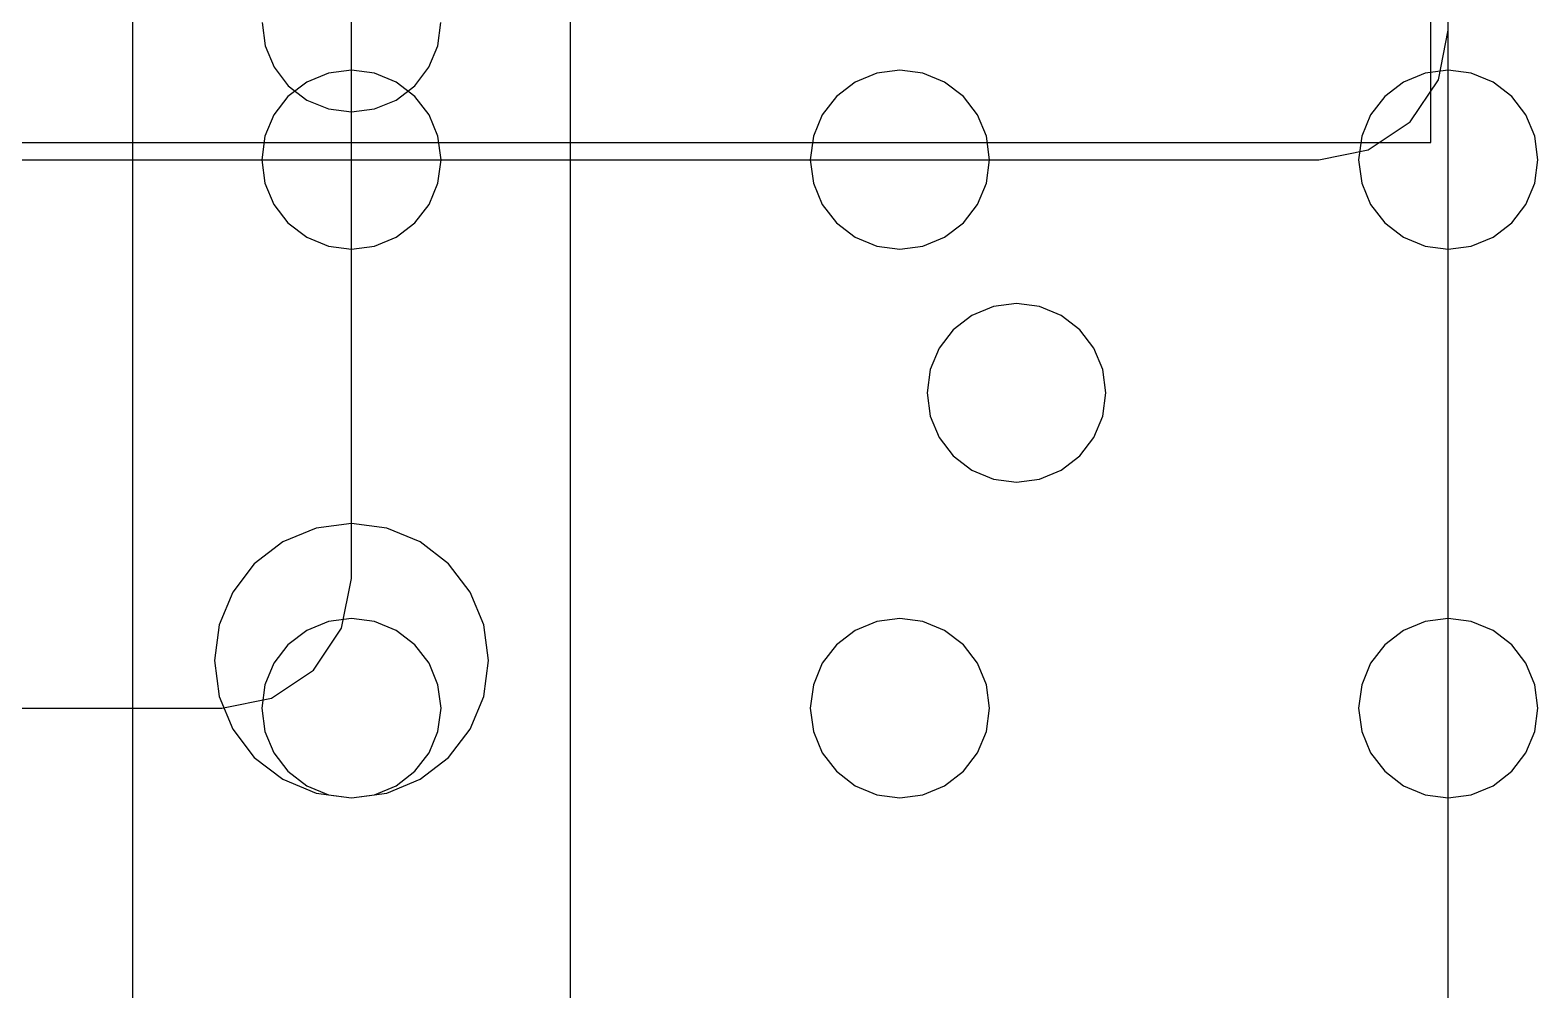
# Model space of a CAD drawing. Extents: x -257 to 298, y -311 to 343.
# Drawn here: x -7.94 to 29.31, y -22.91 to 0.8 of the extents above; entities that cross this region are included whole.
import ezdxf

# ---------------------------------------------------------------- set-up
doc = ezdxf.new("R2010")
doc.units = 0

msp = doc.modelspace()

# ---------------------------------------------------------------- linework, layer by layer
for p, q in [((26.6666, -1.978), (26.6666, 51.3563)), ((26.6666, -1.978), (26.6666, 51.3563)), ((0, -12.7504), (0, 7.36355)), ((0, -12.7504), (0, 7.36355)), ((-26.6666, -1.978), (26.6666, -1.978)), ((-26.6666, -1.978), (26.6666, -1.978)), ((-0.243585, -13.975287), (0, -12.7507)), ((-0.243585, -13.975287), (0, -12.7507)), ((-0.937258, -15.013442), (-0.243585, -13.975287)), ((-0.937258, -15.013442), (-0.243585, -13.975287)), ((-1.975413, -15.707115), (-0.937258, -15.013442)), ((-1.975413, -15.707115), (-0.937258, -15.013442)), ((-44.2132, -15.9508), (-3.2, -15.9508)), ((-44.2132, -15.9508), (-3.2, -15.9508)), ((-3.2, -15.9507), (-1.975413, -15.707115)), ((-3.2, -15.9507), (-1.975413, -15.707115))]:
    msp.add_line(p, q)
at = {"layer": 'Layer 1'}
for p, q in [((27.0933, -68.1111), (27.0933, 119.048)), ((27.0933, -68.1111), (27.0933, 119.048)), ((27.0933, -68.1111), (27.0933, 119.048)), ((27.0933, -68.1111), (27.0933, 119.048)), ((27.0933, -68.1111), (27.0933, 119.048)), ((27.0933, -68.1111), (27.0933, 119.048)), ((27.0933, -68.1111), (27.0933, 119.048)), ((27.0933, -68.1111), (27.0933, 119.048)), ((27.0933, -68.1111), (27.0933, 119.048)), ((27.0933, -68.1111), (27.0933, 119.048)), ((-5.41333, 65.3291), (-5.41333, -43.0441)), ((-5.41333, 65.3291), (-5.41333, -43.0441)), ((-5.41333, 65.3291), (-5.41333, -43.0441)), ((-5.41333, 65.3291), (-5.41333, -43.0441)), ((-5.41333, 65.3291), (-5.41333, -43.0441)), ((5.41333, -43.0441), (5.41333, 10.7417)), ((5.41333, -43.0441), (5.41333, 10.7417)), ((5.41333, -43.0441), (5.41333, 10.7417)), ((5.41333, -43.0441), (5.41333, 10.7417)), ((5.41333, -43.0441), (5.41333, 10.7417)), ((-2.208, 0.982597), (-2.131569, 0.406491)), ((2.131569, 0.406491), (2.208, 0.982597)), ((26.849716, -0.428653), (27.0933, 0.795936)), ((26.849716, -0.428653), (27.0933, 0.795936)), ((26.849716, -0.428653), (27.0933, 0.795936)), ((26.849716, -0.428653), (27.0933, 0.795936)), ((26.849716, -0.428653), (27.0933, 0.795936)), ((-2.131569, 0.406491), (-1.912184, -0.121403)), ((1.912184, -0.121403), (2.131569, 0.406491)), ((-1.912184, -0.121403), (-1.564707, -0.575343)), ((-0.56823, -0.264872), (-1.106665, -0.48727)), ((-0.56823, -0.264872), (-1.106665, -0.48727)), ((-0.56823, -0.264872), (-1.106665, -0.48727)), ((-0.56823, -0.264872), (-1.106665, -0.48727)), ((-0.56823, -0.264872), (-1.106665, -0.48727)), ((-0.56823, -0.264872), (-1.106665, -0.48727)), ((-0.56823, -0.264872), (-1.106665, -0.48727)), ((-0.56823, -0.264872), (-1.106665, -0.48727)), ((0, -0.19074), (-0.56823, -0.264872)), ((0, -0.19074), (-0.56823, -0.264872)), ((0, -0.19074), (-0.56823, -0.264872)), ((0, -0.19074), (-0.56823, -0.264872)), ((0, -0.19074), (-0.56823, -0.264872)), ((0, -0.19074), (-0.56823, -0.264872)), ((0, -0.19074), (-0.56823, -0.264872)), ((0, -0.19074), (-0.56823, -0.264872)), ((0.56823, -0.264872), (0, -0.19074)), ((0.56823, -0.264872), (0, -0.19074)), ((0.56823, -0.264872), (0, -0.19074)), ((0.56823, -0.264872), (0, -0.19074)), ((0.56823, -0.264872), (0, -0.19074)), ((0.56823, -0.264872), (0, -0.19074)), ((0.56823, -0.264872), (0, -0.19074)), ((0.56823, -0.264872), (0, -0.19074)), ((1.106665, -0.48727), (0.56823, -0.264872)), ((1.106665, -0.48727), (0.56823, -0.264872)), ((1.106665, -0.48727), (0.56823, -0.264872)), ((1.106665, -0.48727), (0.56823, -0.264872)), ((1.106665, -0.48727), (0.56823, -0.264872)), ((1.106665, -0.48727), (0.56823, -0.264872)), ((1.106665, -0.48727), (0.56823, -0.264872)), ((1.106665, -0.48727), (0.56823, -0.264872)), ((1.564707, -0.575343), (1.912184, -0.121403)), ((12.97844, -0.264872), (12.440005, -0.48727)), ((12.97844, -0.264872), (12.440005, -0.48727)), ((12.97844, -0.264872), (12.440005, -0.48727)), ((13.54667, -0.19074), (12.97844, -0.264872)), ((13.54667, -0.19074), (12.97844, -0.264872)), ((13.54667, -0.19074), (12.97844, -0.264872)), ((14.1149, -0.264872), (13.54667, -0.19074)), ((14.1149, -0.264872), (13.54667, -0.19074)), ((14.1149, -0.264872), (13.54667, -0.19074)), ((14.653335, -0.48727), (14.1149, -0.264872)), ((14.653335, -0.48727), (14.1149, -0.264872)), ((14.653335, -0.48727), (14.1149, -0.264872)), ((26.52504, -0.264872), (25.986605, -0.48727)), ((26.52504, -0.264872), (25.986605, -0.48727)), ((26.52504, -0.264872), (25.986605, -0.48727)), ((27.09327, -0.19074), (26.52504, -0.264872)), ((27.09327, -0.19074), (26.52504, -0.264872)), ((27.09327, -0.19074), (26.52504, -0.264872)), ((27.6615, -0.264872), (27.09327, -0.19074)), ((27.6615, -0.264872), (27.09327, -0.19074)), ((27.6615, -0.264872), (27.09327, -0.19074)), ((28.199935, -0.48727), (27.6615, -0.264872)), ((28.199935, -0.48727), (27.6615, -0.264872)), ((28.199935, -0.48727), (27.6615, -0.264872)), ((-1.106665, -0.48727), (-1.568484, -0.842369)), ((-1.106665, -0.48727), (-1.568484, -0.842369)), ((-1.106665, -0.48727), (-1.568484, -0.842369)), ((-1.106665, -0.48727), (-1.568484, -0.842369)), ((-1.106665, -0.48727), (-1.568484, -0.842369)), ((-1.106665, -0.48727), (-1.568484, -0.842369)), ((-1.106665, -0.48727), (-1.568484, -0.842369)), ((-1.106665, -0.48727), (-1.568484, -0.842369)), ((-1.564707, -0.575343), (-1.104, -0.929587)), ((1.104, -0.929587), (1.564707, -0.575343)), ((1.568484, -0.842369), (1.106665, -0.48727)), ((1.568484, -0.842369), (1.106665, -0.48727)), ((1.568484, -0.842369), (1.106665, -0.48727)), ((1.568484, -0.842369), (1.106665, -0.48727)), ((1.568484, -0.842369), (1.106665, -0.48727)), ((1.568484, -0.842369), (1.106665, -0.48727)), ((1.568484, -0.842369), (1.106665, -0.48727)), ((1.568484, -0.842369), (1.106665, -0.48727)), ((12.440005, -0.48727), (11.978186, -0.842369)), ((12.440005, -0.48727), (11.978186, -0.842369)), ((12.440005, -0.48727), (11.978186, -0.842369)), ((15.115154, -0.842369), (14.653335, -0.48727)), ((15.115154, -0.842369), (14.653335, -0.48727)), ((15.115154, -0.842369), (14.653335, -0.48727)), ((25.986605, -0.48727), (25.524786, -0.842369)), ((25.986605, -0.48727), (25.524786, -0.842369)), ((25.986605, -0.48727), (25.524786, -0.842369)), ((26.156044, -1.46681), (26.849716, -0.428653)), ((26.156044, -1.46681), (26.849716, -0.428653)), ((26.156044, -1.46681), (26.849716, -0.428653)), ((26.156044, -1.46681), (26.849716, -0.428653)), ((26.156044, -1.46681), (26.849716, -0.428653)), ((28.661754, -0.842369), (28.199935, -0.48727)), ((28.661754, -0.842369), (28.199935, -0.48727)), ((28.661754, -0.842369), (28.199935, -0.48727)), ((-1.568484, -0.842369), (-1.9168, -1.297405)), ((-1.568484, -0.842369), (-1.9168, -1.297405)), ((-1.568484, -0.842369), (-1.9168, -1.297405)), ((-1.568484, -0.842369), (-1.9168, -1.297405)), ((-1.568484, -0.842369), (-1.9168, -1.297405)), ((-1.568484, -0.842369), (-1.9168, -1.297405)), ((-1.568484, -0.842369), (-1.9168, -1.297405)), ((-1.568484, -0.842369), (-1.9168, -1.297405)), ((-1.104, -0.929587), (-0.566862, -1.151449)), ((0.566862, -1.151449), (1.104, -0.929587)), ((1.9168, -1.297405), (1.568484, -0.842369)), ((1.9168, -1.297405), (1.568484, -0.842369)), ((1.9168, -1.297405), (1.568484, -0.842369)), ((1.9168, -1.297405), (1.568484, -0.842369)), ((1.9168, -1.297405), (1.568484, -0.842369)), ((1.9168, -1.297405), (1.568484, -0.842369)), ((1.9168, -1.297405), (1.568484, -0.842369)), ((1.9168, -1.297405), (1.568484, -0.842369)), ((11.978186, -0.842369), (11.62987, -1.297405)), ((11.978186, -0.842369), (11.62987, -1.297405)), ((11.978186, -0.842369), (11.62987, -1.297405)), ((15.46347, -1.297405), (15.115154, -0.842369)), ((15.46347, -1.297405), (15.115154, -0.842369)), ((15.46347, -1.297405), (15.115154, -0.842369)), ((25.524786, -0.842369), (25.17647, -1.297405)), ((25.524786, -0.842369), (25.17647, -1.297405)), ((25.524786, -0.842369), (25.17647, -1.297405)), ((29.01007, -1.297405), (28.661754, -0.842369)), ((29.01007, -1.297405), (28.661754, -0.842369)), ((29.01007, -1.297405), (28.661754, -0.842369)), ((-1.9168, -1.297405), (-2.136715, -1.826573)), ((-1.9168, -1.297405), (-2.136715, -1.826573)), ((-1.9168, -1.297405), (-2.136715, -1.826573)), ((-1.9168, -1.297405), (-2.136715, -1.826573)), ((-1.9168, -1.297405), (-2.136715, -1.826573)), ((-1.9168, -1.297405), (-2.136715, -1.826573)), ((-1.9168, -1.297405), (-2.136715, -1.826573)), ((-1.9168, -1.297405), (-2.136715, -1.826573)), ((-0.566862, -1.151449), (0, -1.225403)), ((0, -1.225403), (0.566862, -1.151449)), ((2.136715, -1.826573), (1.9168, -1.297405)), ((2.136715, -1.826573), (1.9168, -1.297405)), ((2.136715, -1.826573), (1.9168, -1.297405)), ((2.136715, -1.826573), (1.9168, -1.297405)), ((2.136715, -1.826573), (1.9168, -1.297405)), ((2.136715, -1.826573), (1.9168, -1.297405)), ((2.136715, -1.826573), (1.9168, -1.297405)), ((2.136715, -1.826573), (1.9168, -1.297405)), ((11.62987, -1.297405), (11.409955, -1.826573)), ((11.62987, -1.297405), (11.409955, -1.826573)), ((11.62987, -1.297405), (11.409955, -1.826573)), ((15.683385, -1.826573), (15.46347, -1.297405)), ((15.683385, -1.826573), (15.46347, -1.297405)), ((15.683385, -1.826573), (15.46347, -1.297405)), ((25.17647, -1.297405), (24.956555, -1.826573)), ((25.17647, -1.297405), (24.956555, -1.826573)), ((25.17647, -1.297405), (24.956555, -1.826573)), ((25.117888, -2.160484), (26.156044, -1.46681)), ((25.117888, -2.160484), (26.156044, -1.46681)), ((25.117888, -2.160484), (26.156044, -1.46681)), ((25.117888, -2.160484), (26.156044, -1.46681)), ((25.117888, -2.160484), (26.156044, -1.46681)), ((29.229985, -1.826573), (29.01007, -1.297405)), ((29.229985, -1.826573), (29.01007, -1.297405)), ((29.229985, -1.826573), (29.01007, -1.297405)), ((-2.136715, -1.826573), (-2.21333, -2.40407)), ((-2.136715, -1.826573), (-2.21333, -2.40407)), ((-2.136715, -1.826573), (-2.21333, -2.40407)), ((-2.136715, -1.826573), (-2.21333, -2.40407)), ((-2.136715, -1.826573), (-2.21333, -2.40407)), ((-2.136715, -1.826573), (-2.21333, -2.40407)), ((-2.136715, -1.826573), (-2.21333, -2.40407)), ((-2.136715, -1.826573), (-2.21333, -2.40407)), ((2.21333, -2.40407), (2.136715, -1.826573)), ((2.21333, -2.40407), (2.136715, -1.826573)), ((2.21333, -2.40407), (2.136715, -1.826573)), ((2.21333, -2.40407), (2.136715, -1.826573)), ((2.21333, -2.40407), (2.136715, -1.826573)), ((2.21333, -2.40407), (2.136715, -1.826573)), ((2.21333, -2.40407), (2.136715, -1.826573)), ((2.21333, -2.40407), (2.136715, -1.826573)), ((11.409955, -1.826573), (11.33334, -2.40407)), ((11.409955, -1.826573), (11.33334, -2.40407)), ((11.409955, -1.826573), (11.33334, -2.40407)), ((15.76, -2.40407), (15.683385, -1.826573)), ((15.76, -2.40407), (15.683385, -1.826573)), ((15.76, -2.40407), (15.683385, -1.826573)), ((24.956555, -1.826573), (24.87994, -2.40407)), ((24.956555, -1.826573), (24.87994, -2.40407)), ((24.956555, -1.826573), (24.87994, -2.40407)), ((29.3066, -2.40407), (29.229985, -1.826573)), ((29.3066, -2.40407), (29.229985, -1.826573)), ((29.3066, -2.40407), (29.229985, -1.826573)), ((23.8933, -2.40407), (25.117888, -2.160484)), ((23.8933, -2.40407), (25.117888, -2.160484)), ((23.8933, -2.40407), (25.117888, -2.160484)), ((23.8933, -2.40407), (25.117888, -2.160484)), ((23.8933, -2.40407), (25.117888, -2.160484)), ((-23.8933, -2.40415), (23.8933, -2.40415)), ((-23.8933, -2.40415), (23.8933, -2.40415)), ((-23.8933, -2.40415), (23.8933, -2.40415)), ((-23.8933, -2.40415), (23.8933, -2.40415)), ((-23.8933, -2.40415), (23.8933, -2.40415)), ((-2.21333, -2.40407), (-2.136715, -2.981567)), ((-2.21333, -2.40407), (-2.136715, -2.981567)), ((-2.21333, -2.40407), (-2.136715, -2.981567)), ((-2.21333, -2.40407), (-2.136715, -2.981567)), ((-2.21333, -2.40407), (-2.136715, -2.981567)), ((-2.21333, -2.40407), (-2.136715, -2.981567)), ((-2.21333, -2.40407), (-2.136715, -2.981567)), ((-2.21333, -2.40407), (-2.136715, -2.981567)), ((2.136715, -2.981567), (2.21333, -2.40407)), ((2.136715, -2.981567), (2.21333, -2.40407)), ((2.136715, -2.981567), (2.21333, -2.40407)), ((2.136715, -2.981567), (2.21333, -2.40407)), ((2.136715, -2.981567), (2.21333, -2.40407)), ((2.136715, -2.981567), (2.21333, -2.40407)), ((2.136715, -2.981567), (2.21333, -2.40407)), ((2.136715, -2.981567), (2.21333, -2.40407)), ((2.21333, -2.40407), (2.21333, -2.40407)), ((2.21333, -2.40407), (2.21333, -2.40407)), ((2.21333, -2.40407), (2.21333, -2.40407)), ((2.21333, -2.40407), (2.21333, -2.40407)), ((2.21333, -2.40407), (2.21333, -2.40407)), ((2.21333, -2.40407), (2.21333, -2.40407)), ((2.21333, -2.40407), (2.21333, -2.40407)), ((2.21333, -2.40407), (2.21333, -2.40407)), ((11.33334, -2.40407), (11.409955, -2.981567)), ((11.33334, -2.40407), (11.409955, -2.981567)), ((11.33334, -2.40407), (11.409955, -2.981567)), ((15.683385, -2.981567), (15.76, -2.40407)), ((15.683385, -2.981567), (15.76, -2.40407)), ((15.683385, -2.981567), (15.76, -2.40407)), ((15.76, -2.40407), (15.76, -2.40407)), ((15.76, -2.40407), (15.76, -2.40407)), ((15.76, -2.40407), (15.76, -2.40407)), ((24.87994, -2.40407), (24.956555, -2.981567)), ((24.87994, -2.40407), (24.956555, -2.981567)), ((24.87994, -2.40407), (24.956555, -2.981567)), ((29.229985, -2.981567), (29.3066, -2.40407)), ((29.229985, -2.981567), (29.3066, -2.40407)), ((29.229985, -2.981567), (29.3066, -2.40407)), ((29.3066, -2.40407), (29.3066, -2.40407)), ((29.3066, -2.40407), (29.3066, -2.40407)), ((29.3066, -2.40407), (29.3066, -2.40407)), ((-2.136715, -2.981567), (-1.9168, -3.510735)), ((-2.136715, -2.981567), (-1.9168, -3.510735)), ((-2.136715, -2.981567), (-1.9168, -3.510735)), ((-2.136715, -2.981567), (-1.9168, -3.510735)), ((-2.136715, -2.981567), (-1.9168, -3.510735)), ((-2.136715, -2.981567), (-1.9168, -3.510735)), ((-2.136715, -2.981567), (-1.9168, -3.510735)), ((-2.136715, -2.981567), (-1.9168, -3.510735)), ((1.9168, -3.510735), (2.136715, -2.981567)), ((1.9168, -3.510735), (2.136715, -2.981567)), ((1.9168, -3.510735), (2.136715, -2.981567)), ((1.9168, -3.510735), (2.136715, -2.981567)), ((1.9168, -3.510735), (2.136715, -2.981567)), ((1.9168, -3.510735), (2.136715, -2.981567)), ((1.9168, -3.510735), (2.136715, -2.981567)), ((1.9168, -3.510735), (2.136715, -2.981567)), ((11.409955, -2.981567), (11.62987, -3.510735)), ((11.409955, -2.981567), (11.62987, -3.510735)), ((11.409955, -2.981567), (11.62987, -3.510735)), ((15.46347, -3.510735), (15.683385, -2.981567)), ((15.46347, -3.510735), (15.683385, -2.981567)), ((15.46347, -3.510735), (15.683385, -2.981567)), ((24.956555, -2.981567), (25.17647, -3.510735)), ((24.956555, -2.981567), (25.17647, -3.510735)), ((24.956555, -2.981567), (25.17647, -3.510735)), ((29.01007, -3.510735), (29.229985, -2.981567)), ((29.01007, -3.510735), (29.229985, -2.981567)), ((29.01007, -3.510735), (29.229985, -2.981567)), ((-1.9168, -3.510735), (-1.568484, -3.965771)), ((-1.9168, -3.510735), (-1.568484, -3.965771)), ((-1.9168, -3.510735), (-1.568484, -3.965771)), ((-1.9168, -3.510735), (-1.568484, -3.965771)), ((-1.9168, -3.510735), (-1.568484, -3.965771)), ((-1.9168, -3.510735), (-1.568484, -3.965771)), ((-1.9168, -3.510735), (-1.568484, -3.965771)), ((-1.9168, -3.510735), (-1.568484, -3.965771)), ((1.568484, -3.965771), (1.9168, -3.510735)), ((1.568484, -3.965771), (1.9168, -3.510735)), ((1.568484, -3.965771), (1.9168, -3.510735)), ((1.568484, -3.965771), (1.9168, -3.510735)), ((1.568484, -3.965771), (1.9168, -3.510735)), ((1.568484, -3.965771), (1.9168, -3.510735)), ((1.568484, -3.965771), (1.9168, -3.510735)), ((1.568484, -3.965771), (1.9168, -3.510735)), ((11.62987, -3.510735), (11.978186, -3.965771)), ((11.62987, -3.510735), (11.978186, -3.965771)), ((11.62987, -3.510735), (11.978186, -3.965771)), ((15.115154, -3.965771), (15.46347, -3.510735)), ((15.115154, -3.965771), (15.46347, -3.510735)), ((15.115154, -3.965771), (15.46347, -3.510735)), ((25.17647, -3.510735), (25.524786, -3.965771)), ((25.17647, -3.510735), (25.524786, -3.965771)), ((25.17647, -3.510735), (25.524786, -3.965771)), ((28.661754, -3.965771), (29.01007, -3.510735)), ((28.661754, -3.965771), (29.01007, -3.510735)), ((28.661754, -3.965771), (29.01007, -3.510735)), ((-1.568484, -3.965771), (-1.106665, -4.32087)), ((-1.568484, -3.965771), (-1.106665, -4.32087)), ((-1.568484, -3.965771), (-1.106665, -4.32087)), ((-1.568484, -3.965771), (-1.106665, -4.32087)), ((-1.568484, -3.965771), (-1.106665, -4.32087)), ((-1.568484, -3.965771), (-1.106665, -4.32087)), ((-1.568484, -3.965771), (-1.106665, -4.32087)), ((-1.568484, -3.965771), (-1.106665, -4.32087)), ((1.106665, -4.32087), (1.568484, -3.965771)), ((1.106665, -4.32087), (1.568484, -3.965771)), ((1.106665, -4.32087), (1.568484, -3.965771)), ((1.106665, -4.32087), (1.568484, -3.965771)), ((1.106665, -4.32087), (1.568484, -3.965771)), ((1.106665, -4.32087), (1.568484, -3.965771)), ((1.106665, -4.32087), (1.568484, -3.965771)), ((1.106665, -4.32087), (1.568484, -3.965771)), ((11.978186, -3.965771), (12.440005, -4.32087)), ((11.978186, -3.965771), (12.440005, -4.32087)), ((11.978186, -3.965771), (12.440005, -4.32087)), ((14.653335, -4.32087), (15.115154, -3.965771)), ((14.653335, -4.32087), (15.115154, -3.965771)), ((14.653335, -4.32087), (15.115154, -3.965771)), ((25.524786, -3.965771), (25.986605, -4.32087)), ((25.524786, -3.965771), (25.986605, -4.32087)), ((25.524786, -3.965771), (25.986605, -4.32087)), ((28.199935, -4.32087), (28.661754, -3.965771)), ((28.199935, -4.32087), (28.661754, -3.965771)), ((28.199935, -4.32087), (28.661754, -3.965771)), ((-1.106665, -4.32087), (-0.56823, -4.543268)), ((-1.106665, -4.32087), (-0.56823, -4.543268)), ((-1.106665, -4.32087), (-0.56823, -4.543268)), ((-1.106665, -4.32087), (-0.56823, -4.543268)), ((-1.106665, -4.32087), (-0.56823, -4.543268)), ((-1.106665, -4.32087), (-0.56823, -4.543268)), ((-1.106665, -4.32087), (-0.56823, -4.543268)), ((-1.106665, -4.32087), (-0.56823, -4.543268)), ((0.56823, -4.543268), (1.106665, -4.32087)), ((0.56823, -4.543268), (1.106665, -4.32087)), ((0.56823, -4.543268), (1.106665, -4.32087)), ((0.56823, -4.543268), (1.106665, -4.32087)), ((0.56823, -4.543268), (1.106665, -4.32087)), ((0.56823, -4.543268), (1.106665, -4.32087)), ((0.56823, -4.543268), (1.106665, -4.32087)), ((0.56823, -4.543268), (1.106665, -4.32087)), ((12.440005, -4.32087), (12.97844, -4.543268)), ((12.440005, -4.32087), (12.97844, -4.543268)), ((12.440005, -4.32087), (12.97844, -4.543268)), ((14.1149, -4.543268), (14.653335, -4.32087)), ((14.1149, -4.543268), (14.653335, -4.32087)), ((14.1149, -4.543268), (14.653335, -4.32087)), ((25.986605, -4.32087), (26.52504, -4.543268)), ((25.986605, -4.32087), (26.52504, -4.543268)), ((25.986605, -4.32087), (26.52504, -4.543268)), ((27.6615, -4.543268), (28.199935, -4.32087)), ((27.6615, -4.543268), (28.199935, -4.32087)), ((27.6615, -4.543268), (28.199935, -4.32087)), ((-0.56823, -4.543268), (0, -4.6174)), ((-0.56823, -4.543268), (0, -4.6174)), ((-0.56823, -4.543268), (0, -4.6174)), ((-0.56823, -4.543268), (0, -4.6174)), ((-0.56823, -4.543268), (0, -4.6174)), ((-0.56823, -4.543268), (0, -4.6174)), ((-0.56823, -4.543268), (0, -4.6174)), ((-0.56823, -4.543268), (0, -4.6174)), ((0, -4.6174), (0.56823, -4.543268)), ((0, -4.6174), (0.56823, -4.543268)), ((0, -4.6174), (0.56823, -4.543268)), ((0, -4.6174), (0.56823, -4.543268)), ((0, -4.6174), (0.56823, -4.543268)), ((0, -4.6174), (0.56823, -4.543268)), ((0, -4.6174), (0.56823, -4.543268)), ((0, -4.6174), (0.56823, -4.543268)), ((12.97844, -4.543268), (13.54667, -4.6174)), ((12.97844, -4.543268), (13.54667, -4.6174)), ((12.97844, -4.543268), (13.54667, -4.6174)), ((13.54667, -4.6174), (14.1149, -4.543268)), ((13.54667, -4.6174), (14.1149, -4.543268)), ((13.54667, -4.6174), (14.1149, -4.543268)), ((26.52504, -4.543268), (27.09327, -4.6174)), ((26.52504, -4.543268), (27.09327, -4.6174)), ((26.52504, -4.543268), (27.09327, -4.6174)), ((27.09327, -4.6174), (27.6615, -4.543268)), ((27.09327, -4.6174), (27.6615, -4.543268)), ((27.09327, -4.6174), (27.6615, -4.543268)), ((16.4267, -5.95605), (15.859838, -6.030004)), ((16.993562, -6.030004), (16.4267, -5.95605)), ((15.3227, -6.251866), (14.861993, -6.60611)), ((15.859838, -6.030004), (15.3227, -6.251866)), ((17.5307, -6.251866), (16.993562, -6.030004)), ((17.991407, -6.60611), (17.5307, -6.251866)), ((14.861993, -6.60611), (14.514516, -7.06005)), ((18.338884, -7.06005), (17.991407, -6.60611)), ((14.514516, -7.06005), (14.295131, -7.587944)), ((18.558269, -7.587944), (18.338884, -7.06005)), ((14.295131, -7.587944), (14.2187, -8.16405)), ((18.6347, -8.16405), (18.558269, -7.587944)), ((14.2187, -8.16405), (14.295131, -8.740156)), ((18.558269, -8.740156), (18.6347, -8.16405)), ((18.6347, -8.16405), (18.6347, -8.16405)), ((14.295131, -8.740156), (14.514516, -9.26805)), ((18.338884, -9.26805), (18.558269, -8.740156)), ((14.514516, -9.26805), (14.861993, -9.72199)), ((17.991407, -9.72199), (18.338884, -9.26805)), ((14.861993, -9.72199), (15.3227, -10.076234)), ((17.5307, -10.076234), (17.991407, -9.72199)), ((15.3227, -10.076234), (15.859838, -10.298096)), ((15.859838, -10.298096), (16.4267, -10.37205)), ((16.4267, -10.37205), (16.993562, -10.298096)), ((16.993562, -10.298096), (17.5307, -10.076234)), ((-0.869465, -11.504172), (-1.693335, -11.844466)), ((-0.869465, -11.504172), (-1.693335, -11.844466)), ((-0.869465, -11.504172), (-1.693335, -11.844466)), ((-0.869465, -11.504172), (-1.693335, -11.844466)), ((-0.869465, -11.504172), (-1.693335, -11.844466)), ((-0.869465, -11.504172), (-1.693335, -11.844466)), ((-0.869465, -11.504172), (-1.693335, -11.844466)), ((-0.869465, -11.504172), (-1.693335, -11.844466)), ((-0.869465, -11.504172), (-1.693335, -11.844466)), ((-0.869465, -11.504172), (-1.693335, -11.844466)), ((-0.000005, -11.39074), (-0.869465, -11.504172)), ((-0.000005, -11.39074), (-0.869465, -11.504172)), ((-0.000005, -11.39074), (-0.869465, -11.504172)), ((-0.000005, -11.39074), (-0.869465, -11.504172)), ((-0.000005, -11.39074), (-0.869465, -11.504172)), ((-0.000005, -11.39074), (-0.869465, -11.504172)), ((-0.000005, -11.39074), (-0.869465, -11.504172)), ((-0.000005, -11.39074), (-0.869465, -11.504172)), ((-0.000005, -11.39074), (-0.869465, -11.504172)), ((-0.000005, -11.39074), (-0.869465, -11.504172)), ((0.869455, -11.504172), (-0.000005, -11.39074)), ((0.869455, -11.504172), (-0.000005, -11.39074)), ((0.869455, -11.504172), (-0.000005, -11.39074)), ((0.869455, -11.504172), (-0.000005, -11.39074)), ((0.869455, -11.504172), (-0.000005, -11.39074)), ((0.869455, -11.504172), (-0.000005, -11.39074)), ((0.869455, -11.504172), (-0.000005, -11.39074)), ((0.869455, -11.504172), (-0.000005, -11.39074)), ((0.869455, -11.504172), (-0.000005, -11.39074)), ((0.869455, -11.504172), (-0.000005, -11.39074)), ((1.693325, -11.844466), (0.869455, -11.504172)), ((1.693325, -11.844466), (0.869455, -11.504172)), ((1.693325, -11.844466), (0.869455, -11.504172)), ((1.693325, -11.844466), (0.869455, -11.504172)), ((1.693325, -11.844466), (0.869455, -11.504172)), ((1.693325, -11.844466), (0.869455, -11.504172)), ((1.693325, -11.844466), (0.869455, -11.504172)), ((1.693325, -11.844466), (0.869455, -11.504172)), ((1.693325, -11.844466), (0.869455, -11.504172)), ((1.693325, -11.844466), (0.869455, -11.504172)), ((-1.693335, -11.844466), (-2.399974, -12.387811)), ((-1.693335, -11.844466), (-2.399974, -12.387811)), ((-1.693335, -11.844466), (-2.399974, -12.387811)), ((-1.693335, -11.844466), (-2.399974, -12.387811)), ((-1.693335, -11.844466), (-2.399974, -12.387811)), ((-1.693335, -11.844466), (-2.399974, -12.387811)), ((-1.693335, -11.844466), (-2.399974, -12.387811)), ((-1.693335, -11.844466), (-2.399974, -12.387811)), ((-1.693335, -11.844466), (-2.399974, -12.387811)), ((-1.693335, -11.844466), (-2.399974, -12.387811)), ((2.399964, -12.387811), (1.693325, -11.844466)), ((2.399964, -12.387811), (1.693325, -11.844466)), ((2.399964, -12.387811), (1.693325, -11.844466)), ((2.399964, -12.387811), (1.693325, -11.844466)), ((2.399964, -12.387811), (1.693325, -11.844466)), ((2.399964, -12.387811), (1.693325, -11.844466)), ((2.399964, -12.387811), (1.693325, -11.844466)), ((2.399964, -12.387811), (1.693325, -11.844466)), ((2.399964, -12.387811), (1.693325, -11.844466)), ((2.399964, -12.387811), (1.693325, -11.844466)), ((-2.399974, -12.387811), (-2.932939, -13.08407)), ((-2.399974, -12.387811), (-2.932939, -13.08407)), ((-2.399974, -12.387811), (-2.932939, -13.08407)), ((-2.399974, -12.387811), (-2.932939, -13.08407)), ((-2.399974, -12.387811), (-2.932939, -13.08407)), ((-2.399974, -12.387811), (-2.932939, -13.08407)), ((-2.399974, -12.387811), (-2.932939, -13.08407)), ((-2.399974, -12.387811), (-2.932939, -13.08407)), ((-2.399974, -12.387811), (-2.932939, -13.08407)), ((-2.399974, -12.387811), (-2.932939, -13.08407)), ((2.932929, -13.08407), (2.399964, -12.387811)), ((2.932929, -13.08407), (2.399964, -12.387811)), ((2.932929, -13.08407), (2.399964, -12.387811)), ((2.932929, -13.08407), (2.399964, -12.387811)), ((2.932929, -13.08407), (2.399964, -12.387811)), ((2.932929, -13.08407), (2.399964, -12.387811)), ((2.932929, -13.08407), (2.399964, -12.387811)), ((2.932929, -13.08407), (2.399964, -12.387811)), ((2.932929, -13.08407), (2.399964, -12.387811)), ((2.932929, -13.08407), (2.399964, -12.387811)), ((-2.932939, -13.08407), (-3.269434, -13.893761)), ((-2.932939, -13.08407), (-3.269434, -13.893761)), ((-2.932939, -13.08407), (-3.269434, -13.893761)), ((-2.932939, -13.08407), (-3.269434, -13.893761)), ((-2.932939, -13.08407), (-3.269434, -13.893761)), ((-2.932939, -13.08407), (-3.269434, -13.893761)), ((-2.932939, -13.08407), (-3.269434, -13.893761)), ((-2.932939, -13.08407), (-3.269434, -13.893761)), ((-2.932939, -13.08407), (-3.269434, -13.893761)), ((-2.932939, -13.08407), (-3.269434, -13.893761)), ((3.269426, -13.893761), (2.932929, -13.08407)), ((3.269426, -13.893761), (2.932929, -13.08407)), ((3.269426, -13.893761), (2.932929, -13.08407)), ((3.269426, -13.893761), (2.932929, -13.08407)), ((3.269426, -13.893761), (2.932929, -13.08407)), ((3.269426, -13.893761), (2.932929, -13.08407)), ((3.269426, -13.893761), (2.932929, -13.08407)), ((3.269426, -13.893761), (2.932929, -13.08407)), ((3.269426, -13.893761), (2.932929, -13.08407)), ((3.269426, -13.893761), (2.932929, -13.08407)), ((0, -13.73737), (-0.56823, -13.811502)), ((0, -13.73737), (-0.56823, -13.811502)), ((0, -13.73737), (-0.56823, -13.811502)), ((0, -13.73737), (-0.56823, -13.811502)), ((0, -13.73737), (-0.56823, -13.811502)), ((0, -13.73737), (-0.56823, -13.811502)), ((0, -13.73737), (-0.56823, -13.811502)), ((0, -13.73737), (-0.56823, -13.811502)), ((0.56823, -13.811502), (0, -13.73737)), ((0.56823, -13.811502), (0, -13.73737)), ((0.56823, -13.811502), (0, -13.73737)), ((0.56823, -13.811502), (0, -13.73737)), ((0.56823, -13.811502), (0, -13.73737)), ((0.56823, -13.811502), (0, -13.73737)), ((0.56823, -13.811502), (0, -13.73737)), ((0.56823, -13.811502), (0, -13.73737)), ((13.54667, -13.73737), (12.97844, -13.811502)), ((13.54667, -13.73737), (12.97844, -13.811502)), ((13.54667, -13.73737), (12.97844, -13.811502)), ((14.1149, -13.811502), (13.54667, -13.73737)), ((14.1149, -13.811502), (13.54667, -13.73737)), ((14.1149, -13.811502), (13.54667, -13.73737)), ((27.09327, -13.73737), (26.52504, -13.811502)), ((27.09327, -13.73737), (26.52504, -13.811502)), ((27.09327, -13.73737), (26.52504, -13.811502)), ((27.6615, -13.811502), (27.09327, -13.73737)), ((27.6615, -13.811502), (27.09327, -13.73737)), ((27.6615, -13.811502), (27.09327, -13.73737)), ((-3.269434, -13.893761), (-3.386665, -14.7774)), ((-3.269434, -13.893761), (-3.386665, -14.7774)), ((-3.269434, -13.893761), (-3.386665, -14.7774)), ((-3.269434, -13.893761), (-3.386665, -14.7774)), ((-3.269434, -13.893761), (-3.386665, -14.7774)), ((-3.269434, -13.893761), (-3.386665, -14.7774)), ((-3.269434, -13.893761), (-3.386665, -14.7774)), ((-3.269434, -13.893761), (-3.386665, -14.7774)), ((-3.269434, -13.893761), (-3.386665, -14.7774)), ((-3.269434, -13.893761), (-3.386665, -14.7774)), ((-1.106665, -14.0339), (-1.568484, -14.388999)), ((-1.106665, -14.0339), (-1.568484, -14.388999)), ((-1.106665, -14.0339), (-1.568484, -14.388999)), ((-1.106665, -14.0339), (-1.568484, -14.388999)), ((-1.106665, -14.0339), (-1.568484, -14.388999)), ((-1.106665, -14.0339), (-1.568484, -14.388999)), ((-1.106665, -14.0339), (-1.568484, -14.388999)), ((-1.106665, -14.0339), (-1.568484, -14.388999)), ((-0.56823, -13.811502), (-1.106665, -14.0339)), ((-0.56823, -13.811502), (-1.106665, -14.0339)), ((-0.56823, -13.811502), (-1.106665, -14.0339)), ((-0.56823, -13.811502), (-1.106665, -14.0339)), ((-0.56823, -13.811502), (-1.106665, -14.0339)), ((-0.56823, -13.811502), (-1.106665, -14.0339)), ((-0.56823, -13.811502), (-1.106665, -14.0339)), ((-0.56823, -13.811502), (-1.106665, -14.0339)), ((1.106665, -14.0339), (0.56823, -13.811502)), ((1.106665, -14.0339), (0.56823, -13.811502)), ((1.106665, -14.0339), (0.56823, -13.811502)), ((1.106665, -14.0339), (0.56823, -13.811502)), ((1.106665, -14.0339), (0.56823, -13.811502)), ((1.106665, -14.0339), (0.56823, -13.811502)), ((1.106665, -14.0339), (0.56823, -13.811502)), ((1.106665, -14.0339), (0.56823, -13.811502)), ((1.568484, -14.388999), (1.106665, -14.0339)), ((1.568484, -14.388999), (1.106665, -14.0339)), ((1.568484, -14.388999), (1.106665, -14.0339)), ((1.568484, -14.388999), (1.106665, -14.0339)), ((1.568484, -14.388999), (1.106665, -14.0339)), ((1.568484, -14.388999), (1.106665, -14.0339)), ((1.568484, -14.388999), (1.106665, -14.0339)), ((1.568484, -14.388999), (1.106665, -14.0339)), ((3.38666, -14.7774), (3.269426, -13.893761)), ((3.38666, -14.7774), (3.269426, -13.893761)), ((3.38666, -14.7774), (3.269426, -13.893761)), ((3.38666, -14.7774), (3.269426, -13.893761)), ((3.38666, -14.7774), (3.269426, -13.893761)), ((3.38666, -14.7774), (3.269426, -13.893761)), ((3.38666, -14.7774), (3.269426, -13.893761)), ((3.38666, -14.7774), (3.269426, -13.893761)), ((3.38666, -14.7774), (3.269426, -13.893761)), ((3.38666, -14.7774), (3.269426, -13.893761)), ((12.440005, -14.0339), (11.978186, -14.388999)), ((12.440005, -14.0339), (11.978186, -14.388999)), ((12.440005, -14.0339), (11.978186, -14.388999)), ((12.97844, -13.811502), (12.440005, -14.0339)), ((12.97844, -13.811502), (12.440005, -14.0339)), ((12.97844, -13.811502), (12.440005, -14.0339)), ((14.653335, -14.0339), (14.1149, -13.811502)), ((14.653335, -14.0339), (14.1149, -13.811502)), ((14.653335, -14.0339), (14.1149, -13.811502)), ((15.115154, -14.388999), (14.653335, -14.0339)), ((15.115154, -14.388999), (14.653335, -14.0339)), ((15.115154, -14.388999), (14.653335, -14.0339)), ((25.986605, -14.0339), (25.524786, -14.388999)), ((25.986605, -14.0339), (25.524786, -14.388999)), ((25.986605, -14.0339), (25.524786, -14.388999)), ((26.52504, -13.811502), (25.986605, -14.0339)), ((26.52504, -13.811502), (25.986605, -14.0339)), ((26.52504, -13.811502), (25.986605, -14.0339)), ((28.199935, -14.0339), (27.6615, -13.811502)), ((28.199935, -14.0339), (27.6615, -13.811502)), ((28.199935, -14.0339), (27.6615, -13.811502)), ((28.661754, -14.388999), (28.199935, -14.0339)), ((28.661754, -14.388999), (28.199935, -14.0339)), ((28.661754, -14.388999), (28.199935, -14.0339)), ((-1.568484, -14.388999), (-1.9168, -14.844035)), ((-1.568484, -14.388999), (-1.9168, -14.844035)), ((-1.568484, -14.388999), (-1.9168, -14.844035)), ((-1.568484, -14.388999), (-1.9168, -14.844035)), ((-1.568484, -14.388999), (-1.9168, -14.844035)), ((-1.568484, -14.388999), (-1.9168, -14.844035)), ((-1.568484, -14.388999), (-1.9168, -14.844035)), ((-1.568484, -14.388999), (-1.9168, -14.844035)), ((1.9168, -14.844035), (1.568484, -14.388999)), ((1.9168, -14.844035), (1.568484, -14.388999)), ((1.9168, -14.844035), (1.568484, -14.388999)), ((1.9168, -14.844035), (1.568484, -14.388999)), ((1.9168, -14.844035), (1.568484, -14.388999)), ((1.9168, -14.844035), (1.568484, -14.388999)), ((1.9168, -14.844035), (1.568484, -14.388999)), ((1.9168, -14.844035), (1.568484, -14.388999)), ((11.978186, -14.388999), (11.62987, -14.844035)), ((11.978186, -14.388999), (11.62987, -14.844035)), ((11.978186, -14.388999), (11.62987, -14.844035)), ((15.46347, -14.844035), (15.115154, -14.388999)), ((15.46347, -14.844035), (15.115154, -14.388999)), ((15.46347, -14.844035), (15.115154, -14.388999)), ((25.524786, -14.388999), (25.17647, -14.844035)), ((25.524786, -14.388999), (25.17647, -14.844035)), ((25.524786, -14.388999), (25.17647, -14.844035)), ((29.01007, -14.844035), (28.661754, -14.388999)), ((29.01007, -14.844035), (28.661754, -14.388999)), ((29.01007, -14.844035), (28.661754, -14.388999)), ((-3.386665, -14.7774), (-3.269433, -15.661039)), ((-3.386665, -14.7774), (-3.269433, -15.661039)), ((-3.386665, -14.7774), (-3.269433, -15.661039)), ((-3.386665, -14.7774), (-3.269433, -15.661039)), ((-3.386665, -14.7774), (-3.269433, -15.661039)), ((-3.386665, -14.7774), (-3.269433, -15.661039)), ((-3.386665, -14.7774), (-3.269433, -15.661039)), ((-3.386665, -14.7774), (-3.269433, -15.661039)), ((-3.386665, -14.7774), (-3.269433, -15.661039)), ((-3.386665, -14.7774), (-3.269433, -15.661039)), ((-1.9168, -14.844035), (-2.136715, -15.373203)), ((-1.9168, -14.844035), (-2.136715, -15.373203)), ((-1.9168, -14.844035), (-2.136715, -15.373203)), ((-1.9168, -14.844035), (-2.136715, -15.373203)), ((-1.9168, -14.844035), (-2.136715, -15.373203)), ((-1.9168, -14.844035), (-2.136715, -15.373203)), ((-1.9168, -14.844035), (-2.136715, -15.373203)), ((-1.9168, -14.844035), (-2.136715, -15.373203)), ((2.136715, -15.373203), (1.9168, -14.844035)), ((2.136715, -15.373203), (1.9168, -14.844035)), ((2.136715, -15.373203), (1.9168, -14.844035)), ((2.136715, -15.373203), (1.9168, -14.844035)), ((2.136715, -15.373203), (1.9168, -14.844035)), ((2.136715, -15.373203), (1.9168, -14.844035)), ((2.136715, -15.373203), (1.9168, -14.844035)), ((2.136715, -15.373203), (1.9168, -14.844035)), ((3.269427, -15.661039), (3.386658, -14.7774)), ((3.269427, -15.661039), (3.386658, -14.7774)), ((3.269427, -15.661039), (3.386658, -14.7774)), ((3.269427, -15.661039), (3.386658, -14.7774)), ((3.269427, -15.661039), (3.386658, -14.7774)), ((3.269427, -15.661039), (3.386658, -14.7774)), ((3.269427, -15.661039), (3.386658, -14.7774)), ((3.269427, -15.661039), (3.386658, -14.7774)), ((3.269427, -15.661039), (3.386658, -14.7774)), ((3.269427, -15.661039), (3.386658, -14.7774)), ((3.386658, -14.7774), (3.38666, -14.7774)), ((3.386658, -14.7774), (3.38666, -14.7774)), ((3.386658, -14.7774), (3.38666, -14.7774)), ((3.386658, -14.7774), (3.38666, -14.7774)), ((3.386658, -14.7774), (3.38666, -14.7774)), ((3.386658, -14.7774), (3.38666, -14.7774)), ((3.386658, -14.7774), (3.38666, -14.7774)), ((3.386658, -14.7774), (3.38666, -14.7774)), ((3.386658, -14.7774), (3.38666, -14.7774)), ((3.386658, -14.7774), (3.38666, -14.7774)), ((11.62987, -14.844035), (11.409955, -15.373203)), ((11.62987, -14.844035), (11.409955, -15.373203)), ((11.62987, -14.844035), (11.409955, -15.373203)), ((15.683385, -15.373203), (15.46347, -14.844035)), ((15.683385, -15.373203), (15.46347, -14.844035)), ((15.683385, -15.373203), (15.46347, -14.844035)), ((25.17647, -14.844035), (24.956555, -15.373203)), ((25.17647, -14.844035), (24.956555, -15.373203)), ((25.17647, -14.844035), (24.956555, -15.373203)), ((29.229985, -15.373203), (29.01007, -14.844035)), ((29.229985, -15.373203), (29.01007, -14.844035)), ((29.229985, -15.373203), (29.01007, -14.844035)), ((-2.136715, -15.373203), (-2.21333, -15.9507)), ((-2.136715, -15.373203), (-2.21333, -15.9507)), ((-2.136715, -15.373203), (-2.21333, -15.9507)), ((-2.136715, -15.373203), (-2.21333, -15.9507)), ((-2.136715, -15.373203), (-2.21333, -15.9507)), ((-2.136715, -15.373203), (-2.21333, -15.9507)), ((-2.136715, -15.373203), (-2.21333, -15.9507)), ((-2.136715, -15.373203), (-2.21333, -15.9507)), ((2.21333, -15.9507), (2.136715, -15.373203)), ((2.21333, -15.9507), (2.136715, -15.373203)), ((2.21333, -15.9507), (2.136715, -15.373203)), ((2.21333, -15.9507), (2.136715, -15.373203)), ((2.21333, -15.9507), (2.136715, -15.373203)), ((2.21333, -15.9507), (2.136715, -15.373203)), ((2.21333, -15.9507), (2.136715, -15.373203)), ((2.21333, -15.9507), (2.136715, -15.373203)), ((11.409955, -15.373203), (11.33334, -15.9507)), ((11.409955, -15.373203), (11.33334, -15.9507)), ((11.409955, -15.373203), (11.33334, -15.9507)), ((15.76, -15.9507), (15.683385, -15.373203)), ((15.76, -15.9507), (15.683385, -15.373203)), ((15.76, -15.9507), (15.683385, -15.373203)), ((24.956555, -15.373203), (24.87994, -15.9507)), ((24.956555, -15.373203), (24.87994, -15.9507)), ((24.956555, -15.373203), (24.87994, -15.9507)), ((29.3066, -15.9507), (29.229985, -15.373203)), ((29.3066, -15.9507), (29.229985, -15.373203)), ((29.3066, -15.9507), (29.229985, -15.373203)), ((-3.269433, -15.661039), (-2.932936, -16.47073)), ((-3.269433, -15.661039), (-2.932936, -16.47073)), ((-3.269433, -15.661039), (-2.932936, -16.47073)), ((-3.269433, -15.661039), (-2.932936, -16.47073)), ((-3.269433, -15.661039), (-2.932936, -16.47073)), ((-3.269433, -15.661039), (-2.932936, -16.47073)), ((-3.269433, -15.661039), (-2.932936, -16.47073)), ((-3.269433, -15.661039), (-2.932936, -16.47073)), ((-3.269433, -15.661039), (-2.932936, -16.47073)), ((-3.269433, -15.661039), (-2.932936, -16.47073)), ((-2.21333, -15.9507), (-2.136715, -16.528197)), ((-2.21333, -15.9507), (-2.136715, -16.528197)), ((-2.21333, -15.9507), (-2.136715, -16.528197)), ((-2.21333, -15.9507), (-2.136715, -16.528197)), ((-2.21333, -15.9507), (-2.136715, -16.528197)), ((-2.21333, -15.9507), (-2.136715, -16.528197)), ((-2.21333, -15.9507), (-2.136715, -16.528197)), ((-2.21333, -15.9507), (-2.136715, -16.528197)), ((2.136715, -16.528197), (2.21333, -15.9507)), ((2.136715, -16.528197), (2.21333, -15.9507)), ((2.136715, -16.528197), (2.21333, -15.9507)), ((2.136715, -16.528197), (2.21333, -15.9507)), ((2.136715, -16.528197), (2.21333, -15.9507)), ((2.136715, -16.528197), (2.21333, -15.9507)), ((2.136715, -16.528197), (2.21333, -15.9507)), ((2.136715, -16.528197), (2.21333, -15.9507)), ((2.21333, -15.9507), (2.21333, -15.9507)), ((2.21333, -15.9507), (2.21333, -15.9507)), ((2.21333, -15.9507), (2.21333, -15.9507)), ((2.21333, -15.9507), (2.21333, -15.9507)), ((2.21333, -15.9507), (2.21333, -15.9507)), ((2.21333, -15.9507), (2.21333, -15.9507)), ((2.21333, -15.9507), (2.21333, -15.9507)), ((2.21333, -15.9507), (2.21333, -15.9507)), ((2.932931, -16.47073), (3.269427, -15.661039)), ((2.932931, -16.47073), (3.269427, -15.661039)), ((2.932931, -16.47073), (3.269427, -15.661039)), ((2.932931, -16.47073), (3.269427, -15.661039)), ((2.932931, -16.47073), (3.269427, -15.661039)), ((2.932931, -16.47073), (3.269427, -15.661039)), ((2.932931, -16.47073), (3.269427, -15.661039)), ((2.932931, -16.47073), (3.269427, -15.661039)), ((2.932931, -16.47073), (3.269427, -15.661039)), ((2.932931, -16.47073), (3.269427, -15.661039)), ((11.33334, -15.9507), (11.409955, -16.528197)), ((11.33334, -15.9507), (11.409955, -16.528197)), ((11.33334, -15.9507), (11.409955, -16.528197)), ((15.683385, -16.528197), (15.76, -15.9507)), ((15.683385, -16.528197), (15.76, -15.9507)), ((15.683385, -16.528197), (15.76, -15.9507)), ((15.76, -15.9507), (15.76, -15.9507)), ((15.76, -15.9507), (15.76, -15.9507)), ((15.76, -15.9507), (15.76, -15.9507)), ((24.87994, -15.9507), (24.956555, -16.528197)), ((24.87994, -15.9507), (24.956555, -16.528197)), ((24.87994, -15.9507), (24.956555, -16.528197)), ((29.229985, -16.528197), (29.3066, -15.9507)), ((29.229985, -16.528197), (29.3066, -15.9507)), ((29.229985, -16.528197), (29.3066, -15.9507)), ((29.3066, -15.9507), (29.3066, -15.9507)), ((29.3066, -15.9507), (29.3066, -15.9507)), ((29.3066, -15.9507), (29.3066, -15.9507)), ((-2.932936, -16.47073), (-2.399971, -17.166989)), ((-2.932936, -16.47073), (-2.399971, -17.166989)), ((-2.932936, -16.47073), (-2.399971, -17.166989)), ((-2.932936, -16.47073), (-2.399971, -17.166989)), ((-2.932936, -16.47073), (-2.399971, -17.166989)), ((-2.932936, -16.47073), (-2.399971, -17.166989)), ((-2.932936, -16.47073), (-2.399971, -17.166989)), ((-2.932936, -16.47073), (-2.399971, -17.166989)), ((-2.932936, -16.47073), (-2.399971, -17.166989)), ((-2.932936, -16.47073), (-2.399971, -17.166989)), ((-2.136715, -16.528197), (-1.9168, -17.057365)), ((-2.136715, -16.528197), (-1.9168, -17.057365)), ((-2.136715, -16.528197), (-1.9168, -17.057365)), ((-2.136715, -16.528197), (-1.9168, -17.057365)), ((-2.136715, -16.528197), (-1.9168, -17.057365)), ((-2.136715, -16.528197), (-1.9168, -17.057365)), ((-2.136715, -16.528197), (-1.9168, -17.057365)), ((-2.136715, -16.528197), (-1.9168, -17.057365)), ((1.9168, -17.057365), (2.136715, -16.528197)), ((1.9168, -17.057365), (2.136715, -16.528197)), ((1.9168, -17.057365), (2.136715, -16.528197)), ((1.9168, -17.057365), (2.136715, -16.528197)), ((1.9168, -17.057365), (2.136715, -16.528197)), ((1.9168, -17.057365), (2.136715, -16.528197)), ((1.9168, -17.057365), (2.136715, -16.528197)), ((1.9168, -17.057365), (2.136715, -16.528197)), ((2.399966, -17.166989), (2.932931, -16.47073)), ((2.399966, -17.166989), (2.932931, -16.47073)), ((2.399966, -17.166989), (2.932931, -16.47073)), ((2.399966, -17.166989), (2.932931, -16.47073)), ((2.399966, -17.166989), (2.932931, -16.47073)), ((2.399966, -17.166989), (2.932931, -16.47073)), ((2.399966, -17.166989), (2.932931, -16.47073)), ((2.399966, -17.166989), (2.932931, -16.47073)), ((2.399966, -17.166989), (2.932931, -16.47073)), ((2.399966, -17.166989), (2.932931, -16.47073)), ((11.409955, -16.528197), (11.62987, -17.057365)), ((11.409955, -16.528197), (11.62987, -17.057365)), ((11.409955, -16.528197), (11.62987, -17.057365)), ((15.46347, -17.057365), (15.683385, -16.528197)), ((15.46347, -17.057365), (15.683385, -16.528197)), ((15.46347, -17.057365), (15.683385, -16.528197)), ((24.956555, -16.528197), (25.17647, -17.057365)), ((24.956555, -16.528197), (25.17647, -17.057365)), ((24.956555, -16.528197), (25.17647, -17.057365)), ((29.01007, -17.057365), (29.229985, -16.528197)), ((29.01007, -17.057365), (29.229985, -16.528197)), ((29.01007, -17.057365), (29.229985, -16.528197)), ((-1.9168, -17.057365), (-1.568484, -17.512401)), ((-1.9168, -17.057365), (-1.568484, -17.512401)), ((-1.9168, -17.057365), (-1.568484, -17.512401)), ((-1.9168, -17.057365), (-1.568484, -17.512401)), ((-1.9168, -17.057365), (-1.568484, -17.512401)), ((-1.9168, -17.057365), (-1.568484, -17.512401)), ((-1.9168, -17.057365), (-1.568484, -17.512401)), ((-1.9168, -17.057365), (-1.568484, -17.512401)), ((1.568484, -17.512401), (1.9168, -17.057365)), ((1.568484, -17.512401), (1.9168, -17.057365)), ((1.568484, -17.512401), (1.9168, -17.057365)), ((1.568484, -17.512401), (1.9168, -17.057365)), ((1.568484, -17.512401), (1.9168, -17.057365)), ((1.568484, -17.512401), (1.9168, -17.057365)), ((1.568484, -17.512401), (1.9168, -17.057365)), ((1.568484, -17.512401), (1.9168, -17.057365)), ((11.62987, -17.057365), (11.978186, -17.512401)), ((11.62987, -17.057365), (11.978186, -17.512401)), ((11.62987, -17.057365), (11.978186, -17.512401)), ((15.115154, -17.512401), (15.46347, -17.057365)), ((15.115154, -17.512401), (15.46347, -17.057365)), ((15.115154, -17.512401), (15.46347, -17.057365)), ((25.17647, -17.057365), (25.524786, -17.512401)), ((25.17647, -17.057365), (25.524786, -17.512401)), ((25.17647, -17.057365), (25.524786, -17.512401)), ((28.661754, -17.512401), (29.01007, -17.057365)), ((28.661754, -17.512401), (29.01007, -17.057365)), ((28.661754, -17.512401), (29.01007, -17.057365)), ((-2.399971, -17.166989), (-1.693333, -17.710334)), ((-2.399971, -17.166989), (-1.693333, -17.710334)), ((-2.399971, -17.166989), (-1.693333, -17.710334)), ((-2.399971, -17.166989), (-1.693333, -17.710334)), ((-2.399971, -17.166989), (-1.693333, -17.710334)), ((-2.399971, -17.166989), (-1.693333, -17.710334)), ((-2.399971, -17.166989), (-1.693333, -17.710334)), ((-2.399971, -17.166989), (-1.693333, -17.710334)), ((-2.399971, -17.166989), (-1.693333, -17.710334)), ((-2.399971, -17.166989), (-1.693333, -17.710334)), ((1.693327, -17.710334), (2.399966, -17.166989)), ((1.693327, -17.710334), (2.399966, -17.166989)), ((1.693327, -17.710334), (2.399966, -17.166989)), ((1.693327, -17.710334), (2.399966, -17.166989)), ((1.693327, -17.710334), (2.399966, -17.166989)), ((1.693327, -17.710334), (2.399966, -17.166989)), ((1.693327, -17.710334), (2.399966, -17.166989)), ((1.693327, -17.710334), (2.399966, -17.166989)), ((1.693327, -17.710334), (2.399966, -17.166989)), ((1.693327, -17.710334), (2.399966, -17.166989)), ((-1.693333, -17.710334), (-0.869463, -18.050628)), ((-1.693333, -17.710334), (-0.869463, -18.050628)), ((-1.693333, -17.710334), (-0.869463, -18.050628)), ((-1.693333, -17.710334), (-0.869463, -18.050628)), ((-1.693333, -17.710334), (-0.869463, -18.050628)), ((-1.693333, -17.710334), (-0.869463, -18.050628)), ((-1.693333, -17.710334), (-0.869463, -18.050628)), ((-1.693333, -17.710334), (-0.869463, -18.050628)), ((-1.693333, -17.710334), (-0.869463, -18.050628)), ((-1.693333, -17.710334), (-0.869463, -18.050628)), ((-1.568484, -17.512401), (-1.106665, -17.8675)), ((-1.568484, -17.512401), (-1.106665, -17.8675)), ((-1.568484, -17.512401), (-1.106665, -17.8675)), ((-1.568484, -17.512401), (-1.106665, -17.8675)), ((-1.568484, -17.512401), (-1.106665, -17.8675)), ((-1.568484, -17.512401), (-1.106665, -17.8675)), ((-1.568484, -17.512401), (-1.106665, -17.8675)), ((-1.568484, -17.512401), (-1.106665, -17.8675)), ((-1.106665, -17.8675), (-0.56823, -18.089898)), ((-1.106665, -17.8675), (-0.56823, -18.089898)), ((-1.106665, -17.8675), (-0.56823, -18.089898)), ((-1.106665, -17.8675), (-0.56823, -18.089898)), ((-1.106665, -17.8675), (-0.56823, -18.089898)), ((-1.106665, -17.8675), (-0.56823, -18.089898)), ((-1.106665, -17.8675), (-0.56823, -18.089898)), ((-1.106665, -17.8675), (-0.56823, -18.089898)), ((0.56823, -18.089898), (1.106665, -17.8675)), ((0.56823, -18.089898), (1.106665, -17.8675)), ((0.56823, -18.089898), (1.106665, -17.8675)), ((0.56823, -18.089898), (1.106665, -17.8675)), ((0.56823, -18.089898), (1.106665, -17.8675)), ((0.56823, -18.089898), (1.106665, -17.8675)), ((0.56823, -18.089898), (1.106665, -17.8675)), ((0.56823, -18.089898), (1.106665, -17.8675)), ((0.869458, -18.050628), (1.693327, -17.710334)), ((0.869458, -18.050628), (1.693327, -17.710334)), ((0.869458, -18.050628), (1.693327, -17.710334)), ((0.869458, -18.050628), (1.693327, -17.710334)), ((0.869458, -18.050628), (1.693327, -17.710334)), ((0.869458, -18.050628), (1.693327, -17.710334)), ((0.869458, -18.050628), (1.693327, -17.710334)), ((0.869458, -18.050628), (1.693327, -17.710334)), ((0.869458, -18.050628), (1.693327, -17.710334)), ((0.869458, -18.050628), (1.693327, -17.710334)), ((1.106665, -17.8675), (1.568484, -17.512401)), ((1.106665, -17.8675), (1.568484, -17.512401)), ((1.106665, -17.8675), (1.568484, -17.512401)), ((1.106665, -17.8675), (1.568484, -17.512401)), ((1.106665, -17.8675), (1.568484, -17.512401)), ((1.106665, -17.8675), (1.568484, -17.512401)), ((1.106665, -17.8675), (1.568484, -17.512401)), ((1.106665, -17.8675), (1.568484, -17.512401)), ((11.978186, -17.512401), (12.440005, -17.8675)), ((11.978186, -17.512401), (12.440005, -17.8675)), ((11.978186, -17.512401), (12.440005, -17.8675)), ((12.440005, -17.8675), (12.97844, -18.089898)), ((12.440005, -17.8675), (12.97844, -18.089898)), ((12.440005, -17.8675), (12.97844, -18.089898)), ((14.1149, -18.089898), (14.653335, -17.8675)), ((14.1149, -18.089898), (14.653335, -17.8675)), ((14.1149, -18.089898), (14.653335, -17.8675)), ((14.653335, -17.8675), (15.115154, -17.512401)), ((14.653335, -17.8675), (15.115154, -17.512401)), ((14.653335, -17.8675), (15.115154, -17.512401)), ((25.524786, -17.512401), (25.986605, -17.8675)), ((25.524786, -17.512401), (25.986605, -17.8675)), ((25.524786, -17.512401), (25.986605, -17.8675)), ((25.986605, -17.8675), (26.52504, -18.089898)), ((25.986605, -17.8675), (26.52504, -18.089898)), ((25.986605, -17.8675), (26.52504, -18.089898)), ((27.6615, -18.089898), (28.199935, -17.8675)), ((27.6615, -18.089898), (28.199935, -17.8675)), ((27.6615, -18.089898), (28.199935, -17.8675)), ((28.199935, -17.8675), (28.661754, -17.512401)), ((28.199935, -17.8675), (28.661754, -17.512401)), ((28.199935, -17.8675), (28.661754, -17.512401)), ((-0.869463, -18.050628), (-0.000003, -18.16406)), ((-0.869463, -18.050628), (-0.000003, -18.16406)), ((-0.869463, -18.050628), (-0.000003, -18.16406)), ((-0.869463, -18.050628), (-0.000003, -18.16406)), ((-0.869463, -18.050628), (-0.000003, -18.16406)), ((-0.869463, -18.050628), (-0.000003, -18.16406)), ((-0.869463, -18.050628), (-0.000003, -18.16406)), ((-0.869463, -18.050628), (-0.000003, -18.16406)), ((-0.869463, -18.050628), (-0.000003, -18.16406)), ((-0.869463, -18.050628), (-0.000003, -18.16406)), ((-0.56823, -18.089898), (0, -18.16403)), ((-0.56823, -18.089898), (0, -18.16403)), ((-0.56823, -18.089898), (0, -18.16403)), ((-0.56823, -18.089898), (0, -18.16403)), ((-0.56823, -18.089898), (0, -18.16403)), ((-0.56823, -18.089898), (0, -18.16403)), ((-0.56823, -18.089898), (0, -18.16403)), ((-0.56823, -18.089898), (0, -18.16403)), ((-0.000003, -18.16406), (0.869458, -18.050628)), ((-0.000003, -18.16406), (0.869458, -18.050628)), ((-0.000003, -18.16406), (0.869458, -18.050628)), ((-0.000003, -18.16406), (0.869458, -18.050628)), ((-0.000003, -18.16406), (0.869458, -18.050628)), ((-0.000003, -18.16406), (0.869458, -18.050628)), ((-0.000003, -18.16406), (0.869458, -18.050628)), ((-0.000003, -18.16406), (0.869458, -18.050628)), ((-0.000003, -18.16406), (0.869458, -18.050628)), ((-0.000003, -18.16406), (0.869458, -18.050628)), ((0, -18.16403), (0.56823, -18.089898)), ((0, -18.16403), (0.56823, -18.089898)), ((0, -18.16403), (0.56823, -18.089898)), ((0, -18.16403), (0.56823, -18.089898)), ((0, -18.16403), (0.56823, -18.089898)), ((0, -18.16403), (0.56823, -18.089898)), ((0, -18.16403), (0.56823, -18.089898)), ((0, -18.16403), (0.56823, -18.089898)), ((12.97844, -18.089898), (13.54667, -18.16403)), ((12.97844, -18.089898), (13.54667, -18.16403)), ((12.97844, -18.089898), (13.54667, -18.16403)), ((13.54667, -18.16403), (14.1149, -18.089898)), ((13.54667, -18.16403), (14.1149, -18.089898)), ((13.54667, -18.16403), (14.1149, -18.089898)), ((26.52504, -18.089898), (27.09327, -18.16403)), ((26.52504, -18.089898), (27.09327, -18.16403)), ((26.52504, -18.089898), (27.09327, -18.16403)), ((27.09327, -18.16403), (27.6615, -18.089898)), ((27.09327, -18.16403), (27.6615, -18.089898)), ((27.09327, -18.16403), (27.6615, -18.089898))]:
    msp.add_line(p, q, dxfattribs=at)

doc.saveas('drawing.dxf')
